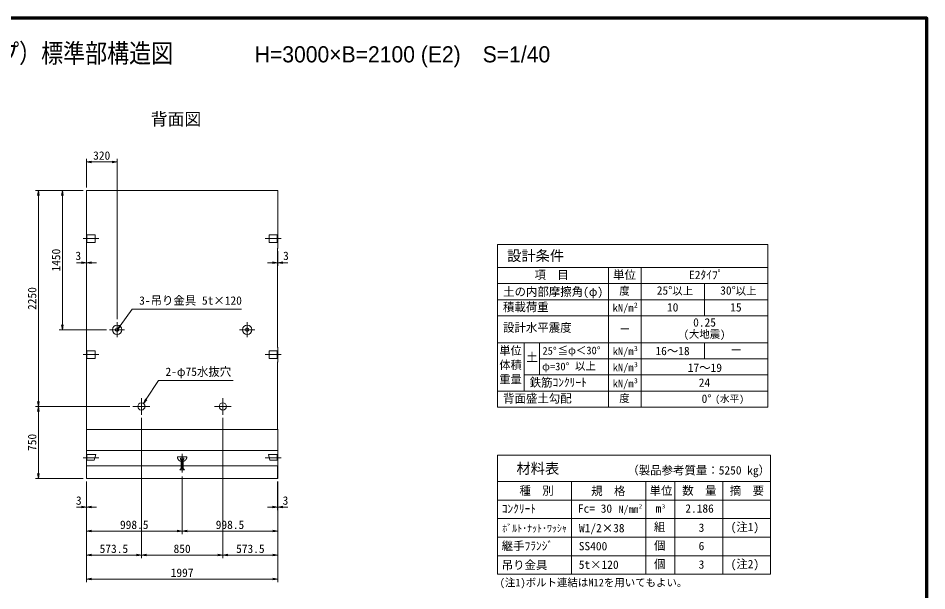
# Model space of a CAD drawing. Units: millimetres at full size, sheet at 1:40. Extents: x 124888 to 140688, y 10657 to 21690.
# Drawn here: x 131211 to 140688, y 15719 to 21690 of the extents above; entities that cross this region are included whole.
import ezdxf
from ezdxf.enums import TextEntityAlignment as Align

# ---------------------------------------------------------------- set-up
doc = ezdxf.new("R2010")
doc.units = ezdxf.units.MM
doc.header["$LTSCALE"] = 40
doc.linetypes.add('CHAIN', pattern=[18.5, 12, -1.5, 3.5, -1.5])
doc.linetypes.add('DASHED', pattern=[7.5, 6, -1.5])
for name, color, linetype, lineweight in [('01図枠', 1, 'Continuous', 70), ('中心', 6, 'CHAIN', 9), ('外形線', 7, 'Continuous', 13), ('寸法', 2, 'Continuous', 9), ('細線', 4, 'Continuous', 9), ('連結部', 4, 'Continuous', 13)]:
    doc.layers.add(name, color=color, linetype=linetype, lineweight=lineweight)
doc.layers.add('文字', color=7, linetype='Continuous')
doc.styles.add('ＭＳ ゴシック', font='')
doc.styles.add('ＭＳ Ｐゴシック', font='')
doc.styles.get('ＭＳ ゴシック').set_extended_font_data('MS Gothic')
doc.styles.get('ＭＳ Ｐゴシック').set_extended_font_data('MS PGothic')

# ---------------------------------------------------------------- blocks, each defined once
blk = doc.blocks.new('open_arrow')
at = {"color": 0, "linetype": 'Continuous', "lineweight": -2}
blk.add_lwpolyline([(7.5, 1.25), (0, 0), (7.5, -1.25)], dxfattribs=at)

msp = doc.modelspace()

# ---------------------------------------------------------------- linework, layer by layer
at = {"layer": '01図枠'}
msp.add_lwpolyline([(124887.54, 10809.99), (140687.54, 10809.99), (140687.54, 21689.99), (124887.54, 21689.99)], close=True, dxfattribs=at)
at = {"layer": '中心'}
for p, q in [((132053.64, 19391.75), (131888.64, 19391.75)), ((133788.64, 19391.75), (133953.64, 19391.75)), ((132242.64, 18520.75), (132242.64, 18362.75)), ((133599.64, 18520.75), (133599.64, 18362.75)), ((132321.64, 18441.75), (132163.64, 18441.75)), ((133520.64, 18441.75), (133678.64, 18441.75)), ((132053.64, 18181.75), (131888.64, 18181.75)), ((133788.64, 18181.75), (133953.64, 18181.75)), ((132496.14, 17554.25), (132496.14, 17729.25)), ((133346.14, 17554.25), (133346.14, 17729.25)), ((132408.64, 17641.75), (132583.64, 17641.75)), ((133258.64, 17641.75), (133433.64, 17641.75)), ((132053.64, 17106.56), (131888.64, 17106.56)), ((132921.14, 17146.49), (132921.14, 16951.49)), ((133788.64, 17106.56), (133953.64, 17106.56))]:
    msp.add_line(p, q, dxfattribs=at)
at = {"layer": '外形線'}
for p, q in [((131922.64, 19891.75), (133919.64, 19891.75)), ((131922.64, 19891.75), (131922.64, 19291.75)), ((133919.64, 19891.75), (133919.64, 19291.75)), ((131925.64, 19288.75), (131922.64, 19291.75)), ((131925.64, 19288.75), (131925.64, 18259.75)), ((133916.64, 19288.75), (133919.64, 19291.75)), ((133916.64, 19288.75), (133916.64, 18259.75)), ((131925.64, 18259.75), (131922.64, 18256.75)), ((131922.64, 18256.75), (131922.64, 18106.75)), ((133916.64, 18259.75), (133919.64, 18256.75)), ((133919.64, 18256.75), (133919.64, 18106.75)), ((131925.64, 18103.75), (131922.64, 18106.75)), ((131925.64, 18103.75), (131925.64, 17404.75)), ((133916.64, 18103.75), (133919.64, 18106.75)), ((133916.64, 18103.75), (133916.64, 17404.75)), ((131925.64, 17404.75), (131922.64, 17401.75)), ((131922.64, 17401.75), (131922.64, 16891.75)), ((133916.64, 17404.75), (133919.64, 17401.75)), ((133919.64, 17401.75), (133919.64, 16891.75)), ((131922.64, 17021.75), (133919.64, 17021.75)), ((131922.64, 16891.75), (133919.64, 16891.75))]:
    msp.add_line(p, q, dxfattribs=at)
for centre in [(132496.14, 17641.75), (133346.14, 17641.75)]:
    msp.add_circle(centre, 37.5, dxfattribs=at)
at = {"layer": '寸法'}
for p, q in [((131922.64, 19923.75), (131922.64, 20223.75)), ((132242.64, 20191.75), (131922.64, 20191.75)), ((132242.64, 18552.75), (132242.64, 20223.75)), ((131890.64, 19891.75), (131390.64, 19891.75)), ((131422.64, 17641.75), (131422.64, 19891.75)), ((131890.64, 19891.75), (131640.64, 19891.75)), ((131672.64, 19891.75), (131672.64, 18441.75)), ((131922.64, 19259.75), (131922.64, 19108.61)), ((131925.64, 19256.75), (131925.64, 19108.61)), ((133916.64, 19256.75), (133916.64, 19108.61)), ((133919.64, 19259.75), (133919.64, 19108.61)), ((131818.64, 19140.61), (132029.64, 19140.61)), ((134023.64, 19140.61), (133812.64, 19140.61)), ((132131.64, 18441.75), (131640.64, 18441.75)), ((132376.64, 17641.75), (131390.64, 17641.75)), ((132376.64, 17641.75), (131390.64, 17641.75)), ((131422.64, 16891.75), (131422.64, 17641.75)), ((132496.14, 17522.25), (132496.14, 16059.75)), ((132496.14, 17522.25), (132496.14, 16059.75)), ((133346.14, 17522.25), (133346.14, 16059.75)), ((133346.14, 17522.25), (133346.14, 16059.75)), ((131890.64, 16891.75), (131390.64, 16891.75)), ((132921.14, 16911.17), (132921.14, 16309.75)), ((132921.14, 16911.17), (132921.14, 16309.75)), ((131922.64, 16859.75), (131922.64, 15809.75)), ((131922.64, 16859.75), (131922.64, 16059.75)), ((131922.64, 16859.75), (131922.64, 16309.75)), ((131922.64, 16859.75), (131922.64, 16559.75)), ((131925.64, 16859.75), (131925.64, 16559.75)), ((133916.64, 16859.75), (133916.64, 16559.75)), ((133919.64, 16859.75), (133919.64, 15809.75)), ((133919.64, 16859.75), (133919.64, 16059.75)), ((133919.64, 16859.75), (133919.64, 16309.75)), ((133919.64, 16859.75), (133919.64, 16559.75)), ((131818.64, 16591.75), (132029.64, 16591.75)), ((134023.64, 16591.75), (133812.64, 16591.75)), ((131922.64, 16341.75), (132921.14, 16341.75)), ((132921.14, 16341.75), (133919.64, 16341.75)), ((131922.64, 16091.75), (132496.14, 16091.75)), ((132496.14, 16091.75), (133346.14, 16091.75)), ((133346.14, 16091.75), (133919.64, 16091.75)), ((131922.64, 15841.75), (133919.64, 15841.75))]:
    msp.add_line(p, q, dxfattribs=at)
at = {"layer": '寸法', "color": 3}
for p, q in [((136208.66, 17634.01), (136208.66, 19329.39)), ((136208.66, 19329.39), (139028.66, 19329.39)), ((139028.66, 17634.01), (139028.66, 19329.39)), ((136208.66, 19090.01), (139028.66, 19090.01)), ((137368.66, 17634.01), (137368.66, 19090.01)), ((137708.66, 17634.01), (137708.66, 19090.01)), ((136208.66, 18922.01), (139028.66, 18922.01)), ((138368.66, 18586.01), (138368.66, 18922.01)), ((136208.66, 18754.01), (139028.66, 18754.01)), ((136208.66, 18586.01), (139028.66, 18586.01)), ((136208.66, 18306.01), (139028.66, 18306.01)), ((136488.66, 17802.01), (136488.66, 18306.01)), ((136648.66, 17970.01), (136648.66, 18306.01)), ((138368.66, 18138.01), (138368.66, 18306.01)), ((136648.66, 18138.01), (139028.66, 18138.01)), ((136488.66, 17970.01), (139028.66, 17970.01)), ((136208.66, 17802.01), (139028.66, 17802.01)), ((136208.66, 17634.01), (139028.66, 17634.01)), ((136208.66, 15891.75), (136208.66, 17134.01)), ((136208.66, 17134.01), (139058.66, 17134.01)), ((139058.66, 15891.75), (139058.66, 17134.01)), ((136208.66, 16858.63), (139058.66, 16858.63)), ((136983.66, 15891.75), (136983.66, 16858.63)), ((137758.66, 15891.75), (137758.66, 16858.63)), ((138058.66, 15891.75), (138058.66, 16858.63)), ((138058.66, 16085.13), (138058.66, 16858.63)), ((138558.66, 15891.75), (138558.66, 16858.63)), ((136208.66, 16665.26), (139058.66, 16665.26)), ((136208.66, 16471.88), (139058.66, 16471.88)), ((136208.66, 16278.51), (139058.66, 16278.51)), ((136208.66, 16085.13), (139058.66, 16085.13)), ((136208.66, 15891.75), (139058.66, 15891.75))]:
    msp.add_line(p, q, dxfattribs=at)
at = {"layer": '寸法', "color": 3, "linetype": 'DASHED'}
for p, q in [((132872.09, 17116.49), (132970.19, 17116.49)), ((132903.14, 17101.49), (132939.14, 17101.49)), ((132903.14, 17089.49), (132903.14, 17101.49)), ((132939.14, 17089.49), (132903.14, 17089.49)), ((132911.09, 17089.49), (132911.09, 16993.15)), ((132931.11, 17089.49), (132931.11, 16993.15)), ((132939.14, 17101.49), (132939.14, 17089.49)), ((132896.09, 16981.49), (132911.09, 16993.15)), ((132946.11, 16981.49), (132896.09, 16981.49)), ((132911.09, 16993.15), (132931.11, 16993.15)), ((132931.11, 16993.15), (132946.11, 16981.49))]:
    msp.add_line(p, q, dxfattribs=at)
at = {"layer": '寸法'}
for points in [[(132242.64, 18441.75), (132273.59, 18483.53), (132401.46, 18656.15), (133539.63, 18656.15)], [(132516.83, 17673.02), (132545.53, 17716.39), (132675.89, 17913.41), (133453.54, 17913.41)]]:
    msp.add_lwpolyline(points, dxfattribs=at)
at = {"layer": '寸法', "color": 3}
for centre in [(132242.64, 18441.75), (133599.64, 18441.75)]:
    msp.add_circle(centre, 18, dxfattribs=at)
at = {"layer": '寸法', "color": 3, "linetype": 'DASHED'}
msp.add_arc((132921.14, 17116.49), 49.05, 180, 0, dxfattribs=at)
at = {"layer": '細線'}
for p, q in [((131928.64, 19351.75), (131928.64, 19431.75)), ((132013.64, 19431.75), (131928.64, 19431.75)), ((132013.64, 19351.75), (132013.64, 19431.75)), ((133828.64, 19351.75), (133828.64, 19431.75)), ((133828.64, 19431.75), (133913.64, 19431.75)), ((133913.64, 19351.75), (133913.64, 19431.75)), ((132013.64, 19351.75), (131928.64, 19351.75)), ((133828.64, 19351.75), (133913.64, 19351.75)), ((131928.64, 18141.75), (131928.64, 18221.75)), ((132013.64, 18221.75), (131928.64, 18221.75)), ((132013.64, 18141.75), (132013.64, 18221.75)), ((133828.64, 18141.75), (133828.64, 18221.75)), ((133828.64, 18221.75), (133913.64, 18221.75)), ((133913.64, 18141.75), (133913.64, 18221.75)), ((132013.64, 18141.75), (131928.64, 18141.75)), ((133828.64, 18141.75), (133913.64, 18141.75)), ((131922.64, 17401.75), (133919.64, 17401.75)), ((131922.64, 17180.7), (133919.64, 17180.7)), ((131925.64, 16891.75), (131925.64, 17021.75)), ((133916.64, 16891.75), (133916.64, 17021.75))]:
    msp.add_line(p, q, dxfattribs=at)
at = {"layer": '細線', "linetype": 'DASHED'}
for p, q in [((131928.64, 17081.56), (131928.64, 17141.56)), ((131928.64, 17141.56), (132019.64, 17141.56)), ((131928.64, 17081.56), (132004.64, 17081.56)), ((132004.64, 17081.56), (132019.64, 17141.56)), ((133837.64, 17081.56), (133822.64, 17141.56)), ((133913.64, 17141.56), (133822.64, 17141.56)), ((133913.64, 17081.56), (133837.64, 17081.56)), ((133913.64, 17081.56), (133913.64, 17141.56))]:
    msp.add_line(p, q, dxfattribs=at)
at = {"layer": '連結部', "color": 3}
for centre in [(132242.64, 18441.75), (133599.64, 18441.75)]:
    msp.add_circle(centre, 49, dxfattribs=at)

# ---------------------------------------------------------------- block references
at = {"layer": '寸法', "xscale": 6.93, "yscale": 6.93}
for p in [(131922.64, 20191.75), (131925.64, 19140.61), (133919.64, 19140.61), (131925.64, 16591.75), (133919.64, 16591.75), (131922.64, 16341.75), (132921.14, 16341.75), (131922.64, 16091.75), (132496.14, 16091.75), (133346.14, 16091.75), (131922.64, 15841.75)]:
    msp.add_blockref('open_arrow', p, dxfattribs=at)
for p, rotation in [((132242.64, 20191.75), 180), ((131422.64, 19891.75), 270), ((131672.64, 19891.75), 270), ((131922.64, 19140.61), 180), ((133916.64, 19140.61), 180), ((131672.64, 18441.75), 90), ((132242.64, 18441.75), 53.5), ((132516.83, 17673.02), 56.5), ((131422.64, 17641.75), 90), ((131422.64, 17641.75), 270), ((131422.64, 16891.75), 90), ((131922.64, 16591.75), 180), ((133916.64, 16591.75), 180), ((132921.14, 16341.75), 180), ((133919.64, 16341.75), 180), ((132496.14, 16091.75), 180), ((133346.14, 16091.75), 180), ((133919.64, 16091.75), 180), ((133919.64, 15841.75), 180)]:
    msp.add_blockref('open_arrow', p, dxfattribs=dict(at, rotation=rotation))

# ---------------------------------------------------------------- texts
at = {"layer": '寸法', "style": 'ＭＳ ゴシック'}
for s, p in [('320', (132082.64, 20257.75)), ('3', (131838.26, 19212.05)), ('3', (134004.02, 19212.05)), ('3', (131843.52, 16660.35)), ('3', (133998.76, 16660.35)), ('998.5', (132421.89, 16407.75)), ('998.5', (133420.39, 16407.75)), ('573.5', (132209.39, 16157.75)), ('850', (132921.14, 16157.75)), ('573.5', (133632.89, 16157.75)), ('1997', (132921.14, 15907.75))]:
    msp.add_text(s, height=87.35, dxfattribs=at).set_placement(p, align=Align.MIDDLE_CENTER)
for s, p in [('1450', (131606.64, 19166.75)), ('2250', (131356.64, 18766.75)), ('750', (131356.64, 17266.75))]:
    msp.add_text(s, height=87.35, rotation=90, dxfattribs=at).set_placement(p, align=Align.MIDDLE_CENTER)
at = {"layer": '寸法', "color": 3, "style": 'ＭＳ ゴシック'}
for s, height, p in [('設計条件', 109.2, (136309.63, 19125.26)), ('項\u3000目', 87.35, (136596.05, 18943.25)), ('単位', 87.35, (137415.25, 18943.25)), ('E2ﾀｲﾌﾟ', 87.35, (138208.27, 18943.25)), ('土の内部摩擦角(φ)', 87.35, (136268.98, 18767.38)), ('度', 79.75, (137480.45, 18782.32)), ('25°', 87.35, (137871.31, 18780.87)), ('以上', 79.75, (138032.3, 18782.32)), ('30°', 87.35, (138532.87, 18780.87)), ('以上', 79.75, (138693.85, 18782.32)), ('積載荷重', 87.35, (136267.08, 18607.38)), ('kN/m', 79.75, (137411.51, 18606.57)), ('2', 52.22, (137632.66, 18657.04)), ('10', 87.35, (137977.96, 18605.41)), ('15', 87.35, (138637.5, 18605.41)), ('設計水平震度', 87.35, (136267.94, 18393.07)), ('0.25', 87.35, (138250.66, 18448.02)), ('ー', 79.75, (137484.97, 18383.04)), ('(大地震)', 79.75, (138151.88, 18331.99)), ('土', 87.35, (136510.97, 18083.43)), ('25°', 79.75, (136679.42, 18157.73)), ('≦φ＜30°', 79.75, (136837.12, 18161.75)), ('kN/m', 79.75, (137411.94, 18153)), ('3', 52.22, (137633.08, 18203.47)), ('16～18', 87.35, (137857.36, 18150.62)), ('ー', 87.35, (138639.43, 18158.04)), ('φ=30°', 79.75, (136674.93, 17994.63)), ('以上', 79.75, (137018.56, 17998.32)), ('3', 52.22, (137633.08, 18035.47)), ('kN/m', 79.75, (137411.94, 17985)), ('17～19', 87.35, (138194.24, 17975.31)), ('鉄筋ｺﾝｸﾘｰﾄ', 87.35, (136545.68, 17821.93)), ('kN/m', 79.75, (137411.94, 17817)), ('3', 52.22, (137633.08, 17867.47)), ('24', 87.35, (138309.14, 17820.46)), ('背面盛土勾配', 87.35, (136268.66, 17655.25)), ('度', 79.75, (137480.45, 17662.32)), ('0°', 87.35, (138338.56, 17652.27)), ('(水平)', 72.16, (138480.89, 17663.78)), ('材料表', 109.2, (136407.53, 16906.76)), ('種\u3000別', 87.35, (136438.94, 16693.92)), ('規\u3000格', 87.35, (137187.09, 16689.78)), ('単位', 87.35, (137796.29, 16692.98)), ('数\u3000量', 87.35, (138136.69, 16693.72)), ('摘\u3000要', 87.35, (138631.68, 16693.33)), ('ｺﾝｸﾘｰﾄ', 87.35, (136254.31, 16504.77)), ('Fc= 30', 87.35, (137049.08, 16507.19)), ('N/mm', 75.95, (137472.83, 16509.37)), ('2', 43.67, (137684.39, 16566.61)), ('m', 87.35, (137859.24, 16508.35)), ('3', 43.67, (137924.63, 16565.06)), ('ﾎﾞﾙﾄ･ﾅｯﾄ･ﾜｯｼｬ', 75.95, (136260.14, 16309.96)), ('W1/2×38', 87.35, (137059.85, 16303.28)), ('組', 87.35, (137841.34, 16314.97)), ('(注1)', 87.35, (138641.34, 16314.97)), ('継手ﾌﾗﾝｼﾞ', 87.35, (136254.09, 16116.71)), ('SS400', 87.35, (137057.64, 16115.17)), ('個 ', 87.35, (137842.67, 16121.6)), ('吊り金具', 87.35, (136254.09, 15918.01)), ('5t×120', 87.35, (137057.64, 15921.79)), ('個 ', 87.35, (137842.67, 15928.22)), ('(注2)', 87.35, (138641.34, 15928.22))]:
    msp.add_text(s, height=height, dxfattribs=at).set_placement(p, align=Align.BOTTOM_LEFT)
at = {"layer": '寸法', "style": 'ＭＳ ゴシック'}
for s, p in [('3-吊り金具 5t×120', (132473.46, 18676.15)), ('2-φ75水抜穴', (132747.89, 17933.41))]:
    msp.add_text(s, height=87.35, dxfattribs=at).set_placement(p, align=Align.BOTTOM_LEFT)
at = {"layer": '寸法', "color": 3, "style": 'ＭＳ ゴシック'}
for s, height, p in [('単位', 85.24, (136229.8, 18266.42)), ('体積', 85.24, (136229.8, 18116.78)), ('重量', 85.24, (136229.8, 17967.14)), ('(注1)ボルト連結はM12を用いてもよい。', 79.75, (136232.79, 15845.13))]:
    msp.add_text(s, height=height, dxfattribs=at).set_placement(p, align=Align.TOP_LEFT)
for s, p in [('（製品参考質量：5250 kg）', (139052.61, 16905.65)), ('2.186', (138465.9, 16507.67)), ('3', (138367.37, 16307.95)), ('6', (138367.11, 16116.95)), ('3', (138367.11, 15923.57))]:
    msp.add_text(s, height=87.35, dxfattribs=at).set_placement(p, align=Align.BOTTOM_RIGHT)
at = {"layer": '文字', "style": 'ＭＳ Ｐゴシック', "width": 0.85}
msp.add_text(' KLウォール3型（Eタイプ）標準部構造図\u3000\u3000\u3000\u3000\u3000\u3000\u3000\u3000\u3000\u3000\u3000\u3000\u3000\u3000 \u3000\u3000\u3000\u3000', height=197.9, dxfattribs=at).set_placement((132787.54, 21165.77), align=Align.BOTTOM_CENTER)
at = {"layer": '文字', "style": 'ＭＳ Ｐゴシック'}
msp.add_text('H=3000×B=2100 (E2)\u3000S=1/40', height=168.3, dxfattribs=at).set_placement((133678.18, 21178.44), align=Align.BOTTOM_LEFT)
msp.add_text(' 背面図 ', height=128.7, dxfattribs=at).set_placement((132857.3, 20535.14), align=Align.BOTTOM_CENTER)

doc.saveas('drawing.dxf')
